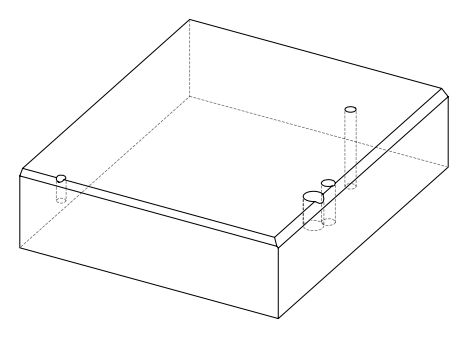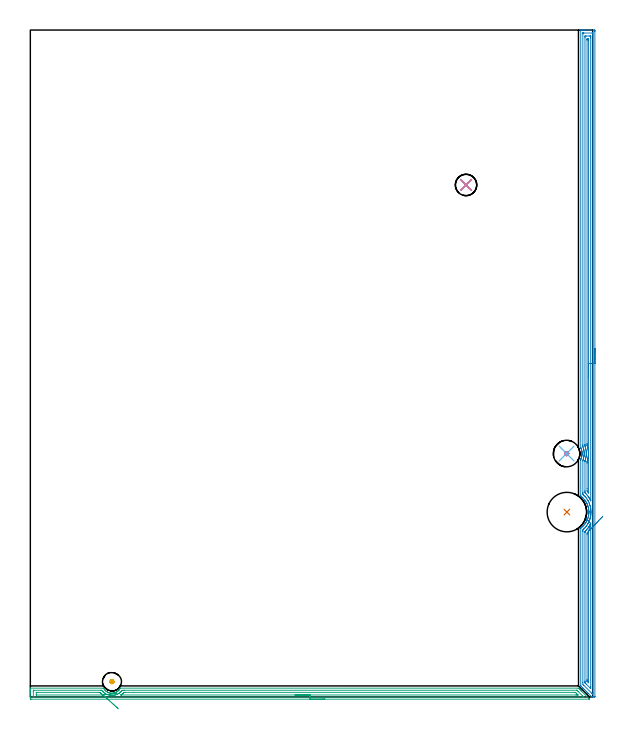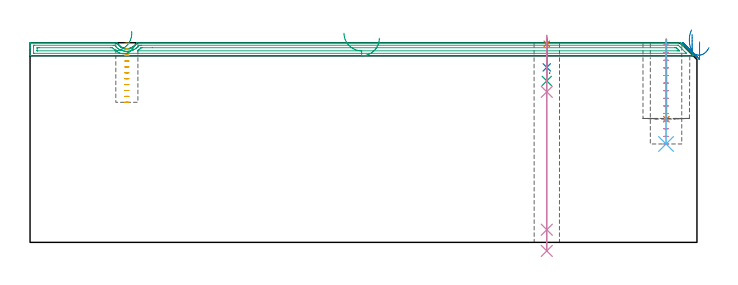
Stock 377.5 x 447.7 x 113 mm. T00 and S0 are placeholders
(PLAN: 10 operations, 8 tool changes, 26.1 min)
(1 INDEXABLE_INSERT_DRILL_BLIND_HOLE_FROM_SOLID | STEP1POCKET | NXT0302_024 | 0.18 min | 23682 mm3)
(2 AREA_MILL | FG_CHAMFER_SURFACE | UGT0205_001 | 14.34 min | 20024 mm3)
(3 AREA_MILL_1 | FG_CHAMFER_SURFACE_1 | UGT0205_001 | 9.21 min | 10152 mm3)
(4 MILL_BLIND_HOLE_FROM_SOLID_MATERIAL | STEP1POCKET_1 | UGT0201_133 | Spiral | 0.75 min | 14233 mm3)
(5 MILL_BLIND_HOLE_FROM_SOLID_MATERIAL_1 | STEP1POCKET_2 | UGT0201_128 | Spiral | 0.53 min | 4093 mm3)
(6 BORE_BLIND_HOLE | STEP1POCKET_1 | UGT0332_075 | 0.24 min | 0 mm3)
(7 SPOT_DRILL | STEP1HOLE | NXT0321_9005460120000 | 0.03 min | 7 mm3)
(8 DRILL_BLIND_HOLE_INTO_CENTER | STEP1HOLE | NXT0301_064 | 0.07 min | 861 mm3)
(9 DRILL_TO_ENLARGE_BLIND_HOLE | STEP1HOLE | UGT0301_276 | 0.1 min | 2176 mm3)
(10 GUN_DRILL_THROUGH_HOLE | STEP1HOLE | UGT0307_011 | 0.66 min | 15090 mm3)
(TOOL NXT0302_024 | Index. Insert Drill 26.5mm [880-D2650L32-03] | D26.5 PA176 FL80 Z2)
(TOOL UGT0205_001 | Chamfer Mill 20 x 3 x 45 deg. | D20 FL50 Z2)
(TOOL UGT0201_133 | Carbide End Mill 15.0 | D15 FL30 Z4)
(TOOL UGT0201_128 | Carbide End Mill 10.0 | D10 FL15 Z4)
(TOOL UGT0332_075 | 17.75 mm Rough Boring Bar | D17.75)
(TOOL NXT0321_9005460120000 | NC Spot Drill, 142deg, 12mm, Carbide, Uncoated | D12 PA142 FL30 Z2)
(TOOL NXT0301_064 | Carbide Drill 9.3mm [860.1-0930-028A1-MM 2214] | D9.3 PA140 FL47 Z2)
(TOOL UGT0301_276 | Twist Drill 14.4 mm | D14.4 PA118 FL114 Z2)
(TOOL UGT0307_011 | Gun Drill 14.3 mm | D14.3 PA130 FL24 Z1)
(OP 1 INDEXABLE_INSERT_DRILL_BLIND_HOLE_FROM_SOLID)
G17 G21 G94 G90
T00 M6
G54
G17 G0 G90 X360.2 Y124.1 S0 M3
G43 Z123. H1
G94 G81 G98 Z69.7 F250. R115.
G80
M5
M2
(OP 2 AREA_MILL)
G17 G21 G94 G90
T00 M6
G54
G17 G0 G90 X379. Y233.85 S1061 M3
G43 Z123. H0
Z113.5
G94 G1 Y233.812 Z112.628 F250.
Y233.698 Z111.764
Y233.509 Z110.912
Y233.247 Z110.08
Y232.913 Z109.274
Y232.51 Z108.5
Y232.042 Z107.764
Y231.51 Z107.072
Y230.921 Z106.429
Y230.278 Z105.84
Y229.586 Z105.308
Y228.85 Z104.84
Y228.076 Z104.437
Y227.27 Z104.103
Y226.438 Z103.841
Y225.587 Z103.652
Y224.722 Z103.538
Y223.85 Z103.5
Y0.423
X378.996 Y0.166 Z103.504
X378.991 Y0.003 Z103.505
X378.953 Y0.001 Z103.543
X378.629 Y0. Z103.867
X377.978 Z104.522
X377.528 Z104.972
X376.898 Y0.01 Z105.601
X376.877 Y0.027 Z105.622
X376.773 Y0.127 Z105.726
X376.734 Y0.166 Z105.765
X374.378 Y2.522 Z108.122
X374.25 Y2.649 Z108.247
X374.203 Y2.696 Z108.295
X373.55 Y3.35 Z108.95
X373.374 Y3.524 Z109.122
X372.722 Y4.178 Z109.778
X372.499 Y4.4 Z109.998
X371.895 Y5.005 Z110.605
X371.822 Y5.077 Z110.677
X371.623 Y5.275 Z110.873
X371.067 Y5.833 Z111.433
X370.929 Y5.97 Z111.569
X370.747 Y6.151 Z111.749
X370.239 Y6.661 Z112.261
X369.85 Y7.049 Z112.649
X369.608 Y7.292 Z112.885
X369.499 Y7.405 Z112.983
X369.5 Y7.756 Z113.
Y113.124
X369.504 Y113.383 Z112.99
X369.62 Y113.479 Z112.878
X369.654 Y113.507 Z112.845
X370.072 Y113.839 Z112.427
X370.515 Y114.212 Z111.984
X370.615 Y114.303 Z111.883
X370.628 Y114.315 Z111.871
X370.747 Y114.429 Z111.752
X371.017 Y114.69 Z111.482
X371.185 Y114.861 Z111.314
X371.409 Y115.087 Z111.091
X371.511 Y115.197 Z110.988
X371.809 Y115.546 Z110.691
X371.888 Y115.64 Z110.611
X372.252 Y116.091 Z110.247
X372.303 Y116.159 Z110.197
X372.867 Y116.985 Z109.632
X372.964 Y117.142 Z109.536
X373.197 Y117.522 Z109.303
X373.392 Y117.88 Z109.105
X373.469 Y118.035 Z109.025
X373.617 Y118.325 Z108.881
X373.824 Y118.774 Z108.674
X373.887 Y118.928 Z108.608
X373.958 Y119.096 Z108.54
X374.021 Y119.248 Z108.478
X374.072 Y119.375 Z108.423
X374.089 Y119.415 Z108.407
X374.128 Y119.519 Z108.37
X374.182 Y119.668 Z108.316
X374.33 Y120.114 Z108.168
X374.464 Y120.562 Z108.034
X374.579 Y121.009 Z107.92
X374.678 Y121.457 Z107.821
X374.759 Y121.903 Z107.737
X374.781 Y122.054 Z107.714
X374.827 Y122.351 Z107.67
X374.871 Y122.73 Z107.627
X374.879 Y122.798 Z107.619
X374.89 Y122.947 Z107.604
X374.907 Y123.15 Z107.587
X374.914 Y123.245 Z107.579
X374.926 Y123.518 Z107.563
X374.936 Y123.69 Z107.556
X374.938 Y123.84 Z107.549
X374.944 Y124.033
X374.946 Y124.14 Z107.547
X374.942 Y124.304 Z107.551
X374.939 Y124.368 Z107.549
X374.936 Y124.54 Z107.557
X374.934 Y124.587 Z107.559
X374.925 Y124.733 Z107.565
X374.911 Y125.034 Z107.585
X374.878 Y125.416 Z107.621
X374.872 Y125.481 Z107.627
X374.854 Y125.625 Z107.645
X374.816 Y125.928 Z107.681
X374.745 Y126.376 Z107.751
X374.717 Y126.518 Z107.777
X374.7 Y126.618 Z107.798
X374.688 Y126.682 Z107.811
X374.661 Y126.822 Z107.838
X374.557 Y127.27 Z107.938
X374.52 Y127.411 Z107.975
X374.454 Y127.664 Z108.043
X374.441 Y127.717 Z108.056
X374.398 Y127.858 Z108.099
X374.306 Y128.165 Z108.193
X374.155 Y128.611 Z108.343
X374.103 Y128.751 Z108.394
X374.09 Y128.787 Z108.408
X374.031 Y128.935 Z108.467
X373.945 Y129.147 Z108.551
X373.792 Y129.505 Z108.705
X373.726 Y129.644 Z108.771
X373.579 Y129.954 Z108.919
X373.352 Y130.399 Z109.147
X373.276 Y130.537 Z109.223
X373.196 Y130.68 Z109.302
X373.013 Y130.989 Z109.485
X372.936 Y131.109 Z109.56
X372.821 Y131.294 Z109.678
X372.727 Y131.43 Z109.773
X372.695 Y131.476 Z109.805
X372.499 Y131.757 Z109.999
X372.303 Y132.04 Z110.197
X372.193 Y132.188 Z110.307
X371.821 Y132.64 Z110.677
X371.437 Y133.082 Z111.06
X371.039 Y133.484 Z111.458
X370.973 Y133.55 Z111.524
X370.529 Y133.976 Z111.97
X370.494 Y134.006 Z112.006
X370.309 Y134.16 Z112.186
X370.195 Y134.257 Z112.304
X370.072 Y134.361 Z112.427
X369.828 Y134.555 Z112.671
X369.647 Y134.698 Z112.849
X369.618 Y134.721 Z112.876
X369.5 Y134.817 Z112.986
Y135.448 Z113.
Y158.665
X369.506 Y159.495 Z112.992
X369.532 Y159.558 Z112.967
X369.621 Y159.762 Z112.879
X369.684 Y159.91 Z112.816
X369.692 Y159.931 Z112.808
X369.78 Y160.164 Z112.717
X369.854 Y160.355 Z112.645
X370.004 Y160.804 Z112.493
X370.126 Y161.25 Z112.368
X370.147 Y161.343 Z112.346
X370.228 Y161.699 Z112.268
X370.251 Y161.834 Z112.246
X370.304 Y162.145 Z112.194
X370.356 Y162.593 Z112.141
X370.369 Y162.798 Z112.127
X370.372 Y162.843 Z112.124
X370.383 Y163.039 Z112.108
X370.386 Y163.111 Z112.11
Y163.129 Z112.109
X370.391 Y163.431 Z112.104
Y163.504 Z112.105
X370.38 Y163.722 Z112.108
X370.375 Y163.911 Z112.118
Y163.935 Z112.119
X370.366 Y164.022 Z112.125
X370.354 Y164.196 Z112.145
X370.338 Y164.381 Z112.161
X370.275 Y164.829 Z112.221
X370.258 Y164.915 Z112.237
X370.192 Y165.276 Z112.307
X370.081 Y165.724 Z112.415
X369.948 Y166.17 Z112.546
X369.794 Y166.607 Z112.705
X369.619 Y167.039 Z112.877
X369.574 Y167.138 Z112.921
X369.504 Y167.294 Z112.99
X369.5 Y167.594 Z113.
Y447.534
X369.502 Y447.69 Z112.988
X369.636 Y447.697 Z112.857
X369.776 Y447.7 Z112.723
X370.096 Z112.403
X370.747 Z111.748
X371.948 Z110.549
X372.499 Z109.995
X378.354 Z104.144
X378.629 Y447.696 Z103.869
X378.993 Y447.69 Z103.505
X378.996 Y447.463 Z103.502
X378.999 Y447.088 Z103.501
X379. Y446.709 Z103.5
Y223.85
X377.586 Z104.914
X377.585 Y2.398 Z104.915
X377.582 Y2.106 Z104.918
X377.579 Y2.034 Z104.921
X377.577 Y2.01 Z104.923
X377.556 Y2.007 Z104.944
X377.485 Y2.003 Z105.015
X377.426 Z105.074
X377.38 Y2.006 Z105.12
X377.351 Y2.011 Z105.149
X376.877 Y2.472 Z105.623
X371.595 Y7.756 Z110.905
X370.921 Y8.471 Z111.579
X370.914 Y9.542 Z111.586
X370.915 Y111.167 Z111.585
X370.916 Y111.338 Z111.584
X370.921 Y112.054 Z111.579
X370.934 Y112.231 Z111.566
X371.301 Y112.56 Z111.199
X371.623 Y112.858 Z110.877
X371.757 Y112.987 Z110.743
X371.896 Y113.124 Z110.604
X372.194 Y113.435 Z110.306
X372.499 Y113.765 Z110.001
X372.616 Y113.898 Z109.884
X372.717 Y114.017 Z109.783
X373.012 Y114.386 Z109.488
X373.374 Y114.852 Z109.126
X373.399 Y114.885 Z109.101
X373.416 Y114.91 Z109.084
X373.753 Y115.417 Z108.747
X374.005 Y115.803 Z108.495
X374.25 Y116.201 Z108.25
X374.428 Y116.515 Z108.072
X374.525 Y116.696 Z107.975
X374.729 Y117.101 Z107.771
X374.965 Y117.589 Z107.535
X374.996 Y117.655 Z107.504
X375.016 Y117.701 Z107.484
X375.126 Y117.959 Z107.374
X375.275 Y118.33 Z107.225
X375.334 Y118.482 Z107.166
X375.51 Y118.983 Z106.99
X375.64 Y119.375 Z106.86
X375.69 Y119.534 Z106.81
X375.725 Y119.656 Z106.775
X375.893 Y120.268 Z106.607
X375.906 Y120.317 Z106.594
X375.915 Y120.356 Z106.585
X376.001 Y120.742 Z106.499
X376.07 Y121.091 Z106.43
X376.083 Y121.161 Z106.417
X376.193 Y121.858 Z106.307
X376.22 Y122.054 Z106.28
X376.286 Y122.657 Z106.214
X376.31 Y122.947 Z106.19
X376.341 Y123.494 Z106.159
X376.352 Y123.84 Z106.148
Y124.375
X376.341 Y124.733 Z106.159
X376.306 Y125.315 Z106.194
X376.278 Y125.625 Z106.222
X376.197 Y126.319 Z106.303
X376.166 Y126.518 Z106.334
X376.016 Y127.397 Z106.484
X376.013 Y127.411 Z106.487
X376.001 Y127.462 Z106.499
X375.789 Y128.304 Z106.711
X375.705 Y128.606 Z106.795
X375.517 Y129.197 Z106.983
X375.42 Y129.486 Z107.08
X375.24 Y129.974 Z107.26
X375.192 Y130.09 Z107.308
X375.126 Y130.247 Z107.374
X374.786 Y130.983 Z107.714
X374.432 Y131.69 Z108.068
X374.328 Y131.876 Z108.172
X374.25 Y132.008 Z108.25
X373.77 Y132.769 Z108.73
X373.374 Y133.338 Z109.126
X373.138 Y133.662 Z109.362
X372.499 Y134.432 Z110.001
X372.39 Y134.555 Z110.11
X371.623 Y135.339 Z110.877
X371.513 Y135.448 Z110.987
X371.391 Y135.562 Z111.109
X370.921 Y135.995 Z111.579
X370.917 Y136.167 Z111.583
X370.916 Y136.341 Z111.584
X370.914 Y137.063 Z111.586
Y137.234
X370.915 Y158.493 Z111.585
X370.917 Y158.665 Z111.583
X370.921 Y158.845 Z111.579
X370.925 Y158.931 Z111.575
X371.144 Y159.558 Z111.356
X371.267 Y159.921 Z111.233
X371.423 Y160.451 Z111.077
X371.448 Y160.54 Z111.052
X371.465 Y160.611 Z111.035
X371.623 Y161.339 Z110.877
X371.624 Y161.343 Z110.876
X371.685 Y161.757 Z110.815
X371.732 Y162.125 Z110.768
X371.742 Y162.236 Z110.758
X371.794 Y162.955 Z110.706
X371.797 Y163.129 Z110.703
X371.801 Y163.481 Z110.699
X371.792 Y163.85 Z110.708
X371.783 Y164.022 Z110.717
X371.714 Y164.822 Z110.786
X371.702 Y164.915 Z110.798
X371.623 Y165.446 Z110.877
X371.555 Y165.808 Z110.945
X371.547 Y165.847 Z110.953
X371.535 Y165.897 Z110.965
X371.418 Y166.352 Z111.082
X371.319 Y166.701 Z111.181
X371.177 Y167.155 Z111.323
X370.923 Y167.867 Z111.577
X370.921 Y167.956 Z111.579
X370.915 Y168.315 Z111.585
Y168.487
X370.914 Y169.21 Z111.586
Y445.131
X370.915 Y445.302 Z111.585
X370.92 Y445.662 Z111.58
X370.921 Y445.68 Z111.579
X370.931 Y445.69 Z111.569
X370.998 Y445.694 Z111.502
X371.102 Y445.698 Z111.398
X371.232 Y445.7 Z111.268
X371.623 Z110.877
X377.363 Y445.699 Z105.137
X377.526 Y445.695 Z104.974
X377.556 Y445.692 Z104.944
X377.579 Y445.687 Z104.921
X377.58 Y445.65 Z104.92
X377.584 Y445.474 Z104.916
X377.585 Y445.302 Z104.915
X377.586 Y444.579 Z104.914
Y223.85
X376.172 Z106.328
X376.171 Y131.876 Z106.329
X376.17 Y131.729 Z106.33
X376.169 Y131.705 Z106.331
X376.167 Y131.692 Z106.333
X376.152 Y131.713 Z106.348
X376.131 Y131.744 Z106.369
X376.069 Y131.876 Z106.431
X376.001 Y132.019 Z106.499
X375.619 Y132.769 Z106.881
X375.444 Y133.093 Z107.056
X375.126 Y133.634 Z107.374
X375.108 Y133.662 Z107.392
X374.766 Y134.188 Z107.734
X374.513 Y134.555 Z107.987
X374.25 Y134.924 Z108.25
X373.835 Y135.448 Z108.665
X373.374 Y135.998 Z109.126
X373.056 Y136.341 Z109.444
X372.499 Y136.921 Z110.001
X372.347 Y137.078 Z110.153
X372.335 Y137.234 Z110.165
X372.332 Y137.403 Z110.168
X372.329 Y138.127 Z110.171
Y138.3
Y157.944
X372.334 Y158.305 Z110.166
X372.335 Y158.393 Z110.165
X372.356 Y158.475 Z110.144
X372.418 Y158.665 Z110.082
X372.499 Y158.909 Z110.001
X372.647 Y159.406 Z109.853
X372.689 Y159.558 Z109.811
X372.832 Y160.11 Z109.668
X372.905 Y160.451 Z109.595
X372.986 Y160.846 Z109.514
X373.069 Y161.343 Z109.431
X373.103 Y161.62 Z109.397
X373.164 Y162.236 Z109.336
X373.181 Y162.434 Z109.319
X373.202 Y162.768 Z109.298
X373.212 Y163.129 Z109.288
X373.214 Y163.293 Z109.286
X373.2 Y164.022 Z109.3
X373.192 Y164.208 Z109.308
X373.129 Y164.915 Z109.371
X373.101 Y165.194 Z109.399
X373.008 Y165.808 Z109.492
X372.926 Y166.266 Z109.574
X372.829 Y166.701 Z109.671
X372.633 Y167.457 Z109.867
X372.592 Y167.594 Z109.908
X372.499 Y167.892 Z110.001
X372.353 Y168.335 Z110.147
X372.335 Y168.487 Z110.165
X372.333 Y168.656 Z110.167
X372.329 Y169.38 Z110.171
Y169.553
Y442.796
X372.334 Y443.516 Z110.166
X372.336 Y443.682 Z110.164
X372.499 Y443.69 Z110.001
X373.195 Y443.699 Z109.305
X375.126 Y443.7 Z107.374
X375.824 Y443.697 Z106.676
X376.001 Y443.69 Z106.499
X376.165 Y443.68 Z106.335
X376.168 Y443.516 Z106.332
X376.17 Y443.344 Z106.33
X376.171 Y442.623 Z106.329
X376.172 Y442.449 Z106.328
Y223.85
X374.757 Z107.743
Y137.234
X374.755 Y137.032 Z107.745
X374.754 Y137.006 Z107.746
X374.752 Y136.999 Z107.748
X374.744 Y137.005 Z107.756
X374.664 Y137.094 Z107.836
X374.541 Y137.234 Z107.959
X374.25 Y137.569 Z108.25
X373.75 Y138.127 Z108.75
X373.745 Y138.642 Z108.755
X373.743 Y139.913 Z108.757
Y156.879
X373.744 Y157.395 Z108.756
X373.748 Y157.772 Z108.752
X373.75 Y157.899 Z108.75
X373.773 Y158.015 Z108.727
X373.96 Y158.665 Z108.54
X374.024 Y158.896 Z108.476
X374.196 Y159.558 Z108.304
X374.207 Y159.602 Z108.293
X374.25 Y159.802 Z108.25
X374.357 Y160.341 Z108.143
X374.377 Y160.451 Z108.123
X374.434 Y160.812 Z108.066
X374.477 Y161.112 Z108.023
X374.506 Y161.343 Z107.994
X374.531 Y161.577 Z107.969
X374.563 Y161.917 Z107.937
X374.589 Y162.236 Z107.911
X374.599 Y162.388 Z107.901
X374.617 Y162.756 Z107.883
X374.628 Y163.129 Z107.872
X374.629 Y163.252 Z107.871
X374.626 Y163.639 Z107.874
X374.617 Y164.022 Z107.883
X374.611 Y164.168 Z107.889
X374.586 Y164.573 Z107.914
X374.558 Y164.915 Z107.942
X374.533 Y165.18 Z107.967
X374.491 Y165.562 Z108.009
X374.456 Y165.808 Z108.044
X374.361 Y166.412 Z108.139
X374.327 Y166.623 Z108.173
X374.312 Y166.701 Z108.188
X374.25 Y167.002 Z108.25
X374.105 Y167.594 Z108.395
X374.054 Y167.794 Z108.446
X373.858 Y168.487 Z108.642
X373.791 Y168.726 Z108.709
X373.75 Y168.877 Z108.75
X373.747 Y169. Z108.753
X373.744 Y169.38 Z108.756
X373.743 Y169.897 Z108.757
Y170.273
Y440.837
X373.744 Y441.353 Z108.756
X373.746 Y441.527 Z108.754
X373.75 Y441.663 Z108.75
X373.753 Y441.691 Z108.747
X373.774 Y441.693 Z108.726
X373.827 Y441.696 Z108.673
X374.25 Y441.7 Z108.25
X374.28 Z108.22
X374.669 Y441.69 Z107.831
X374.751 Y441.681 Z107.749
X374.754 Y441.624 Z107.746
X374.755 Y441.564 Z107.745
X374.757 Y441.213 Z107.743
Y440.837
Y223.85
Y222.978 Z107.781
Y222.114 Z107.895
Y221.262 Z108.083
Y220.43 Z108.346
Y219.624 Z108.68
Y218.85 Z109.082
Y218.114 Z109.551
Y217.422 Z110.082
Y216.779 Z110.672
Y216.19 Z111.315
Y215.658 Z112.007
Y215.19 Z112.743
Y214.787 Z113.516
Y214.453 Z114.322
Y214.191 Z115.154
Y214.002 Z116.006
Y213.888 Z116.871
Y213.85 Z117.743
G0 Z123.
X374.45 Y118.278
Z120.257
G1 X374.122 Y118.612 Z119.521
X373.84 Y118.9 Z118.748
X373.606 Y119.138 Z117.942
X373.423 Y119.325 Z117.11
X373.291 Y119.46 Z116.258
X373.211 Y119.541 Z115.393
X373.184 Y119.569 Z114.521
X373.211 Y119.541 Z113.65
X373.291 Y119.46 Z112.785
X373.423 Y119.325 Z111.933
X373.606 Y119.138 Z111.101
X373.84 Y118.9 Z110.295
X374.122 Y118.612 Z109.521
X374.451 Y118.277 Z108.786
X374.822 Y117.898 Z108.094
X375.235 Y117.477 Z107.45
X375.685 Y117.018 Z106.861
X376.17 Y116.524 Z106.33
X376.172 Y115.63 Z106.328
X376.171 Y6.69 Z106.329
X376.169 Y5.97 Z106.331
X376.167 Y5.802 Z106.333
X376.161 Y5.65 Z106.339
X376.001 Y5.803 Z106.499
X375.83 Y5.97 Z106.67
X373.151 Y8.649 Z109.349
X372.499 Y9.309 Z110.001
X372.385 Y9.429 Z110.115
X372.335 Y9.489 Z110.165
X372.333 Y9.542 Z110.167
X372.331 Y9.713 Z110.169
X372.329 Y10.435 Z110.171
X372.328 Y10.608 Z110.172
X372.329 Y110.445 Z110.171
X372.33 Y110.617 Z110.17
X372.333 Y110.792 Z110.167
X372.34 Y111.114 Z110.16
X372.499 Y111.275 Z110.001
X372.561 Y111.338 Z109.939
X372.965 Y111.755 Z109.535
X373.374 Y112.188 Z109.126
X373.395 Y112.21 Z109.105
X373.413 Y112.231 Z109.087
X373.793 Y112.697 Z108.707
X374.137 Y113.124 Z108.363
X374.187 Y113.189 Z108.313
X374.25 Y113.274 Z108.25
X374.554 Y113.707 Z107.946
X374.768 Y114.017 Z107.732
X374.912 Y114.236 Z107.588
X375.126 Y114.568 Z107.374
X375.255 Y114.778 Z107.245
X375.332 Y114.91 Z107.168
X375.574 Y115.346 Z106.926
X375.816 Y115.803 Z106.684
X375.879 Y115.928 Z106.621
X376.17 Y116.524 Z106.33
X374.751 Y111.188 Z107.749
X374.755 Y111.072 Z107.745
X374.756 Y110.996 Z107.744
X374.757 Y110.821 Z107.743
Y110.445
Y10.435
X374.754 Y9.92 Z107.746
X374.75 Y9.542 Z107.75
X374.747 Y9.513 Z107.753
X374.712 Y9.542 Z107.788
X374.25 Y10.001 Z108.25
X373.819 Y10.435 Z108.681
X373.756 Y10.504 Z108.744
X373.75 Y10.565 Z108.75
X373.747 Y10.694 Z108.753
X373.744 Y10.951 Z108.756
X373.743 Y11.328 Z108.757
Y11.845
Y109.176
X373.745 Y109.552 Z108.755
X373.749 Y110.064 Z108.751
X374.094 Y110.445 Z108.406
X374.168 Y110.529 Z108.332
X374.25 Y110.621 Z108.25
X374.581 Y111.001 Z107.919
X374.682 Y111.115 Z107.818
X374.751 Y111.188 Z107.749
X375.26 Y111.724 Z107.286
X375.796 Y112.287 Z106.889
X376.353 Y112.873 Z106.561
X376.927 Y113.477 Z106.305
X377.515 Y114.095 Z106.123
X378.112 Y114.723 Z106.015
X378.712 Y115.355 Z105.984
X379.313 Y115.986 Z106.029
X379.908 Y116.612 Z106.149
X380.494 Y117.228 Z106.344
X381.066 Y117.83 Z106.613
X381.619 Y118.412 Z106.953
X382.15 Y118.971 Z107.361
X382.655 Y119.502 Z107.836
X383.129 Y120. Z108.372
X383.569 Y120.463 Z108.966
X383.972 Y120.887 Z109.614
X384.334 Y121.268 Z110.31
G0 Z123.
M5
M2
(OP 3 AREA_MILL_1)
G17 G21 G94 G90
T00 M6
G54
G17 G0 G90 X197.7 Y-1.5 S1061 M3
G43 Z123. H0
Z115.6
G94 G1 X197.662 Z114.728 F250.
X197.548 Z113.864
X197.359 Z113.012
X197.097 Z112.18
X196.763 Z111.374
X196.36 Z110.6
X195.892 Z109.864
X195.36 Z109.172
X194.771 Z108.529
X194.128 Z107.94
X193.436 Z107.408
X192.7 Z106.94
X191.926 Z106.537
X191.12 Z106.203
X190.288 Z105.941
X189.437 Z105.752
X188.572 Z105.638
X187.7 Z105.6
X0.613
X0.036 Y-1.494 Z105.604
X0.007 Y-1.492 Z105.606
X0. Y-0.918 Z106.179
Y2.645 Z109.74
Y3.203 Z110.3
Y3.536 Z110.632
Y4.094 Z111.19
Y4.427 Z111.522
Y5.093 Z112.192
Y5.465 Z112.565
X0.007 Y5.851 Z112.943
X0.01 Y5.897 Z112.988
X0.167 Y5.9 Z113.
X48.836
X49.216 Y5.894 Z112.992
X49.3 Y5.745 Z112.845
X49.413 Y5.55 Z112.647
X49.563 Y5.318 Z112.411
X49.692 Y5.114 Z112.213
X49.729 Y5.056 Z112.156
X49.747 Y5.028 Z112.127
X49.798 Y4.958 Z112.056
X49.871 Y4.872 Z111.968
X50.15 Y4.539 Z111.638
X50.257 Y4.427 Z111.526
X50.528 Y4.143 Z111.242
X50.608 Y4.067 Z111.166
X50.691 Y3.994 Z111.094
X51.129 Y3.656 Z110.756
X51.583 Y3.346 Z110.446
X51.732 Y3.258 Z110.357
X51.77 Y3.239 Z110.338
X51.962 Y3.143 Z110.239
X52.1 Y3.073 Z110.17
X52.35 Y2.962 Z110.061
X52.476 Y2.906 Z110.006
X52.92 Y2.751 Z109.849
X53.261 Y2.655 Z109.755
X53.369 Y2.625 Z109.725
X53.814 Y2.539 Z109.636
X54.083 Y2.506 Z109.603
X54.194 Y2.494 Z109.588
X54.261 Y2.484 Z109.581
X54.382 Y2.478 Z109.574
X54.649 Y2.467 Z109.554
X54.707 Y2.462
X54.866 Y2.466 Z109.555
X54.996 Y2.467 Z109.561
X55.087 Y2.47 Z109.562
X55.099
X55.154 Z109.564
X55.317 Y2.486 Z109.58
X55.601 Y2.513 Z109.609
X55.98 Y2.578 Z109.669
X56.046 Y2.588 Z109.682
X56.123 Y2.605 Z109.702
X56.289 Y2.645 Z109.742
X56.427 Y2.68 Z109.774
X56.495 Y2.696 Z109.792
X56.939 Y2.838 Z109.935
X57.389 Y3.025 Z110.121
X57.58 Y3.116 Z110.215
X57.831 Y3.236 Z110.335
X57.87 Y3.258 Z110.357
X58.303 Y3.539 Z110.636
X58.659 Y3.796 Z110.895
X58.724 Y3.843 Z110.942
X59.067 Y4.143 Z111.241
X59.349 Y4.427 Z111.525
X59.547 Y4.646 Z111.746
X59.617 Y4.723 Z111.823
X59.729 Y4.872 Z111.97
X59.847 Y5.028 Z112.127
X60.152 Y5.486 Z112.586
X60.292 Y5.723 Z112.821
X60.314 Y5.763 Z112.862
X60.362 Y5.849 Z112.948
X60.395 Y5.895 Z112.991
X60.445 Y5.9 Z113.
X367.654
X367.988 Y5.903 Z112.996
X368.266 Y5.635 Z112.734
X368.584 Y5.318 Z112.415
X368.63 Y5.271 Z112.37
X368.833 Y5.067 Z112.166
X368.881 Y5.021 Z112.118
X368.926 Y4.975 Z112.074
X369.131 Y4.77 Z111.869
X369.177 Y4.724 Z111.821
X369.222 Y4.678 Z111.777
X369.429 Y4.472 Z111.571
X369.474 Y4.427 Z111.524
X369.518 Y4.382 Z111.481
X369.726 Y4.174 Z111.273
X369.771 Y4.13 Z111.227
X369.815 Y4.086 Z111.185
X370.024 Y3.877 Z110.976
X374.819 Y-0.918 Z106.18
X374.911 Y-1.011 Z106.089
X375.084 Y-1.184 Z105.915
X375.265 Y-1.363 Z105.734
X375.382 Y-1.483 Z105.614
X375.383 Y-1.494 Z105.603
X375.382 Y-1.498 Z105.598
X375.176 Y-1.5 Z105.6
X187.7
Y-0.086 Z107.014
X2.34 Y-0.085 Z107.015
X2.223 Y-0.083 Z107.017
X2.01 Y-0.077 Z107.023
X2.008 Y-0.027 Z107.073
X2.001 Y0.37 Z107.47
X2. Y3.536 Z110.636
X2.001 Y3.933 Z111.033
X2.008 Y4.427 Z111.527
X2.01 Y4.47 Z111.57
X2.164 Y4.479 Z111.579
X2.282 Y4.484 Z111.584
X2.341 Y4.485 Z111.585
X47.05
X47.891 Y4.479 Z111.579
X47.898 Y4.472 Z111.572
X47.924 Y4.446 Z111.546
X47.937 Y4.427 Z111.527
X47.943 Y4.418 Z111.518
X48.345 Y3.932 Z111.032
X48.702 Y3.536 Z110.636
X48.836 Y3.393 Z110.493
X48.992 Y3.245 Z110.345
X49.209 Y3.055 Z110.155
X49.729 Y2.646 Z109.746
X50.268 Y2.29 Z109.39
X50.622 Y2.089 Z109.189
X51.321 Y1.755 Z108.855
X51.515 Y1.672 Z108.772
X51.651 Y1.619 Z108.719
X52.115 Y1.463 Z108.563
X52.408 Y1.38 Z108.48
X52.909 Y1.255 Z108.355
X53.301 Y1.178 Z108.278
X53.447 Y1.155 Z108.255
X54.085 Y1.081 Z108.181
X54.194 Y1.073 Z108.173
X54.549 Y1.055 Z108.155
X54.897 Y1.053 Z108.153
X55.087 Y1.058 Z108.158
X55.431 Y1.074 Z108.174
X55.74 Y1.103 Z108.203
X55.98 Y1.129 Z108.229
X56.518 Y1.218 Z108.318
X56.873 Y1.298 Z108.398
X57.24 Y1.389 Z108.489
X57.766 Y1.557 Z108.657
X57.912 Y1.609 Z108.709
X58.274 Y1.755 Z108.855
X58.589 Y1.894 Z108.994
X58.659 Y1.927 Z109.027
X59.135 Y2.171 Z109.271
X59.552 Y2.434 Z109.534
X59.679 Y2.519 Z109.619
X59.859 Y2.645 Z109.745
X60.195 Y2.895 Z109.995
X60.445 Y3.106 Z110.206
X60.672 Y3.31 Z110.41
X60.897 Y3.536 Z110.636
X61.111 Y3.763 Z110.863
X61.338 Y4.014 Z111.114
X61.523 Y4.243 Z111.343
X61.669 Y4.427 Z111.527
X62.179 Y4.479 Z111.579
X62.231 Y4.482 Z111.582
X63.066 Y4.486 Z111.586
X63.124
X366.75 Y4.485 Z111.585
X366.808 Y4.484 Z111.584
X366.925 Y4.479 Z111.579
X366.967 Y4.472 Z111.572
X366.985 Y4.458 Z111.558
X367.02 Y4.427 Z111.527
X367.643 Y3.808 Z110.908
X367.914 Y3.536 Z110.636
X370.587 Y0.864 Z107.964
X371.215 Y0.235 Z107.335
X371.472 Y-0.027 Z107.073
X371.506 Y-0.067 Z107.033
X371.513 Y-0.079 Z107.021
X371.45 Y-0.081 Z107.019
X371.332 Y-0.085 Z107.015
X371.273 Y-0.086 Z107.014
X371.215
X187.7
Y1.328 Z108.428
X61.338 Y1.329 Z108.429
X60.869 Y1.332 Z108.432
X60.855 Y1.335 Z108.435
X60.843 Y1.339 Z108.439
X60.853 Y1.348 Z108.448
X60.947 Y1.415 Z108.515
X61.338 Y1.689 Z108.789
X61.377 Y1.716 Z108.816
X61.427 Y1.755 Z108.855
X61.874 Y2.111 Z109.211
X62.231 Y2.421 Z109.521
X62.347 Y2.53 Z109.63
X62.463 Y2.645 Z109.745
X62.789 Y2.98 Z110.08
X62.839 Y3.028 Z110.128
X62.869 Y3.056 Z110.156
X62.912 Y3.064 Z110.164
X63.124 Y3.067 Z110.167
X63.591 Y3.071 Z110.171
X69.172 Y3.072 Z110.172
X364.964 Y3.071 Z110.171
X365.431 Y3.07 Z110.17
X365.857 Y3.066 Z110.166
X365.913 Y3.065 Z110.165
X365.974 Y3.015 Z110.115
X366.102 Y2.892 Z109.992
X366.354 Y2.645 Z109.745
X366.75 Y2.251 Z109.351
X367.245 Y1.755 Z108.855
X367.643 Y1.353 Z108.453
X367.653 Y1.335 Z108.435
X367.643 Y1.334 Z108.434
X367.175 Y1.33 Z108.43
X366.75 Y1.329 Z108.429
X366.284 Y1.328 Z108.428
X187.7
X186.828 Z108.466
X185.964 Z108.58
X185.112 Z108.769
X184.28 Z109.032
X183.474 Z109.365
X182.7 Z109.768
X181.964 Z110.237
X181.272 Z110.768
X180.629 Z111.357
X180.04 Z112.001
X179.509 Z112.693
X179.04 Z113.428
X178.637 Z114.202
X178.303 Z115.008
X178.041 Z115.84
X177.852 Z116.692
X177.738 Z117.557
X177.7 Z118.428
G0 Z123.
X57.515 Y2.327
Z119.49
G1 X57.574 Y2.333 Z118.62
X57.558 Y2.332 Z117.747
X57.467 Y2.321 Z116.88
X57.3 Y2.302 Z116.024
X57.06 Y2.275 Z115.185
X56.749 Y2.24 Z114.371
X56.368 Y2.196 Z113.588
X55.92 Y2.146 Z112.84
X55.41 Y2.088 Z112.135
X54.84 Y2.023 Z111.478
X54.216 Y1.952 Z110.872
X53.542 Y1.876 Z110.324
X52.823 Y1.794 Z109.837
X52.064 Y1.708 Z109.415
X51.272 Y1.618 Z109.061
X50.452 Y1.525 Z108.778
X49.61 Y1.43 Z108.568
X48.754 Y1.333 Z108.433
X48.746 Y1.332 Z108.432
X48.703 Y1.33 Z108.43
X48.627 Y1.329 Z108.429
X48.513
X4.185
X4.043 Y1.33 Z108.43
X4.02 Y1.332 Z108.432
X4.014 Y1.334 Z108.434
X4.01 Y1.349 Z108.449
X4.004 Y1.446 Z108.546
X4.001 Y1.57 Z108.67
Y2.829 Z109.929
X4.007 Y3.015 Z110.115
X4.01 Y3.062 Z110.162
X4.027 Y3.065 Z110.165
X4.079 Y3.068 Z110.168
X4.185 Y3.07 Z110.17
X4.651 Y3.071 Z110.171
X5.078 Y3.072 Z110.172
X45.73 Y3.071 Z110.171
X46.157 Y3.07 Z110.17
X46.628 Y3.067 Z110.167
X46.724 Y3.065 Z110.165
X47.05 Y2.732 Z109.832
X47.139 Y2.645 Z109.745
X47.554 Y2.254 Z109.354
X47.943 Y1.938 Z109.038
X48.183 Y1.755 Z108.855
X48.732 Y1.353 Z108.453
X48.754 Y1.333 Z108.433
X49.309 Y0.835 Z107.981
X49.892 Y0.312 Z107.595
X50.497 Y-0.231 Z107.279
X51.12 Y-0.79 Z107.035
X51.757 Y-1.361 Z106.865
X52.403 Y-1.941 Z106.77
X53.052 Y-2.523 Z106.752
X53.7 Y-3.104 Z106.809
X54.342 Y-3.68 Z106.942
X54.973 Y-4.246 Z107.149
X55.588 Y-4.797 Z107.43
X56.182 Y-5.331 Z107.782
X56.751 Y-5.841 Z108.202
X57.291 Y-6.326 Z108.686
X57.797 Y-6.78 Z109.233
X58.266 Y-7.2 Z109.836
X58.694 Y-7.584 Z110.492
X59.078 Y-7.929 Z111.196
G0 Z123.
M5
M2
(OP 4 MILL_BLIND_HOLE_FROM_SOLID_MATERIAL)
G17 G21 G94 G90
T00 M6
G54
G17 G0 G90 X360. Y163.4 S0 M3
G43 Z123. H0
Z111.693
G94 G3 X360.7 Y164.1 R0.7 F250.
X360. Y164.8 R0.7
X358.6 Y163.4 R1.4
X360. Y164.8 R-1.4
X359.3 Y164.1 R0.7
X360. Y163.4 R0.7
G0 Z107.386
G3 X360.7 Y164.1 R0.7
X360. Y164.8 R0.7
X358.6 Y163.4 R1.4
X360. Y164.8 R-1.4
X359.3 Y164.1 R0.7
X360. Y163.4 R0.7
G0 Z103.079
G3 X360.7 Y164.1 R0.7
X360. Y164.8 R0.7
X358.6 Y163.4 R1.4
X360. Y164.8 R-1.4
X359.3 Y164.1 R0.7
X360. Y163.4 R0.7
G0 Z98.771
G3 X360.7 Y164.1 R0.7
X360. Y164.8 R0.7
X358.6 Y163.4 R1.4
X360. Y164.8 R-1.4
X359.3 Y164.1 R0.7
X360. Y163.4 R0.7
G0 Z94.464
G3 X360.7 Y164.1 R0.7
X360. Y164.8 R0.7
X358.6 Y163.4 R1.4
X360. Y164.8 R-1.4
X359.3 Y164.1 R0.7
X360. Y163.4 R0.7
G0 Z90.157
G3 X360.7 Y164.1 R0.7
X360. Y164.8 R0.7
X358.6 Y163.4 R1.4
X360. Y164.8 R-1.4
X359.3 Y164.1 R0.7
X360. Y163.4 R0.7
G0 Z85.85
G3 X360.7 Y164.1 R0.7
X360. Y164.8 R0.7
X358.6 Y163.4 R1.4
X360. Y164.8 R-1.4
X359.3 Y164.1 R0.7
X360. Y163.4 R0.7
G0 Z81.543
G3 X360.7 Y164.1 R0.7
X360. Y164.8 R0.7
X358.6 Y163.4 R1.4
X360. Y164.8 R-1.4
X359.3 Y164.1 R0.7
X360. Y163.4 R0.7
G0 Z77.236
G3 X360.7 Y164.1 R0.7
X360. Y164.8 R0.7
X358.6 Y163.4 R1.4
X360. Y164.8 R-1.4
X359.3 Y164.1 R0.7
X360. Y163.4 R0.7
G0 Z72.929
G3 X360.7 Y164.1 R0.7
X360. Y164.8 R0.7
X358.6 Y163.4 R1.4
X360. Y164.8 R-1.4
X359.3 Y164.1 R0.7
X360. Y163.4 R0.7
G0 Z68.621
G3 X360.7 Y164.1 R0.7
X360. Y164.8 R0.7
X358.6 Y163.4 R1.4
X360. Y164.8 R-1.4
X359.3 Y164.1 R0.7
X360. Y163.4 R0.7
G0 Z64.314
G3 X360.7 Y164.1 R0.7
X360. Y164.8 R0.7
X358.6 Y163.4 R1.4
X360. Y164.8 R-1.4
X359.3 Y164.1 R0.7
X360. Y163.4 R0.7
G0 Z60.007
G3 X360.7 Y164.1 R0.7
X360. Y164.8 R0.7
X358.6 Y163.4 R1.4
X360. Y164.8 R-1.4
X359.3 Y164.1 R0.7
X360. Y163.4 R0.7
G0 Z55.7
G3 X360.7 Y164.1 R0.7
X360. Y164.8 R0.7
X358.6 Y163.4 R1.4
X360. Y164.8 R-1.4
X359.3 Y164.1 R0.7
X360. Y163.4 R0.7
G0 Z123.
M5
M2
(OP 5 MILL_BLIND_HOLE_FROM_SOLID_MATERIAL_1)
G17 G21 G94 G90
T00 M6
G54
G17 G0 G90 X54.8 Y10.2 S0 M3
G43 Z123. H0
Z112.664
G94 G3 X55.425 Y10.825 R0.625 F250.
X54.8 Y11.45 R0.625
X53.55 Y10.2 R1.25
X54.8 Y11.45 R-1.25
X54.175 Y10.825 R0.625
X54.8 Y10.2 R0.625
G0 Z109.327
G3 X55.425 Y10.825 R0.625
X54.8 Y11.45 R0.625
X53.55 Y10.2 R1.25
X54.8 Y11.45 R-1.25
X54.175 Y10.825 R0.625
X54.8 Y10.2 R0.625
G0 Z105.991
G3 X55.425 Y10.825 R0.625
X54.8 Y11.45 R0.625
X53.55 Y10.2 R1.25
X54.8 Y11.45 R-1.25
X54.175 Y10.825 R0.625
X54.8 Y10.2 R0.625
G0 Z102.655
G3 X55.425 Y10.825 R0.625
X54.8 Y11.45 R0.625
X53.55 Y10.2 R1.25
X54.8 Y11.45 R-1.25
X54.175 Y10.825 R0.625
X54.8 Y10.2 R0.625
G0 Z99.318
G3 X55.425 Y10.825 R0.625
X54.8 Y11.45 R0.625
X53.55 Y10.2 R1.25
X54.8 Y11.45 R-1.25
X54.175 Y10.825 R0.625
X54.8 Y10.2 R0.625
G0 Z95.982
G3 X55.425 Y10.825 R0.625
X54.8 Y11.45 R0.625
X53.55 Y10.2 R1.25
X54.8 Y11.45 R-1.25
X54.175 Y10.825 R0.625
X54.8 Y10.2 R0.625
G0 Z92.645
G3 X55.425 Y10.825 R0.625
X54.8 Y11.45 R0.625
X53.55 Y10.2 R1.25
X54.8 Y11.45 R-1.25
X54.175 Y10.825 R0.625
X54.8 Y10.2 R0.625
G0 Z89.309
G3 X55.425 Y10.825 R0.625
X54.8 Y11.45 R0.625
X53.55 Y10.2 R1.25
X54.8 Y11.45 R-1.25
X54.175 Y10.825 R0.625
X54.8 Y10.2 R0.625
G0 Z85.973
G3 X55.425 Y10.825 R0.625
X54.8 Y11.45 R0.625
X53.55 Y10.2 R1.25
X54.8 Y11.45 R-1.25
X54.175 Y10.825 R0.625
X54.8 Y10.2 R0.625
G0 Z82.636
G3 X55.425 Y10.825 R0.625
X54.8 Y11.45 R0.625
X53.55 Y10.2 R1.25
X54.8 Y11.45 R-1.25
X54.175 Y10.825 R0.625
X54.8 Y10.2 R0.625
G0 Z79.3
G3 X55.425 Y10.825 R0.625
X54.8 Y11.45 R0.625
X53.55 Y10.2 R1.25
X54.8 Y11.45 R-1.25
X54.175 Y10.825 R0.625
X54.8 Y10.2 R0.625
G0 Z123.
M5
M2
(OP 6 BORE_BLIND_HOLE)
G17 G21 G94 G90
T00 M6
G54
G17 G0 G90 X360. Y163.4 S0 M3
G43 Z123. H0
G94 G85 G98 Z55.7 F250. R115.
G80
M5
M2
(OP 7 SPOT_DRILL)
G17 G21 G94 G90
T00 M6
G54
G17 G0 G90 X292.5 Y343.7 S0 M3
G43 Z123. H0
G94 G81 G98 Z112.385 F250. R116.
G80
M5
M2
(OP 8 DRILL_BLIND_HOLE_INTO_CENTER)
G17 G21 G94 G90
T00 M6
G54
G17 G0 G90 X292.5 Y343.7 S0 M3
G43 Z123. H1
G94 G81 G98 Z99.05 F250. R115.
G80
M5
M2
(OP 9 DRILL_TO_ENLARGE_BLIND_HOLE)
G17 G21 G94 G90
T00 M6
G54
G17 G0 G90 X292.5 Y343.7 S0 M3
G43 Z123. H0
G94 G81 G98 Z91.4 F250. R115.
G80
M5
M2
(OP 10 GUN_DRILL_THROUGH_HOLE)
G17 G21 G94 G90
T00 M6
G54
G17 G0 G90 X292.5 Y343.7 M8
G43 Z123. H0
Z117.146
S716 M3
G94 G1 Z85.212 F125. M26
G4 X.084
Z7.15 F250.
G4 X.084
Z-4.834 F125.
G4 X.084
M5
M9
G0 Z117.146
Z123.
M2
